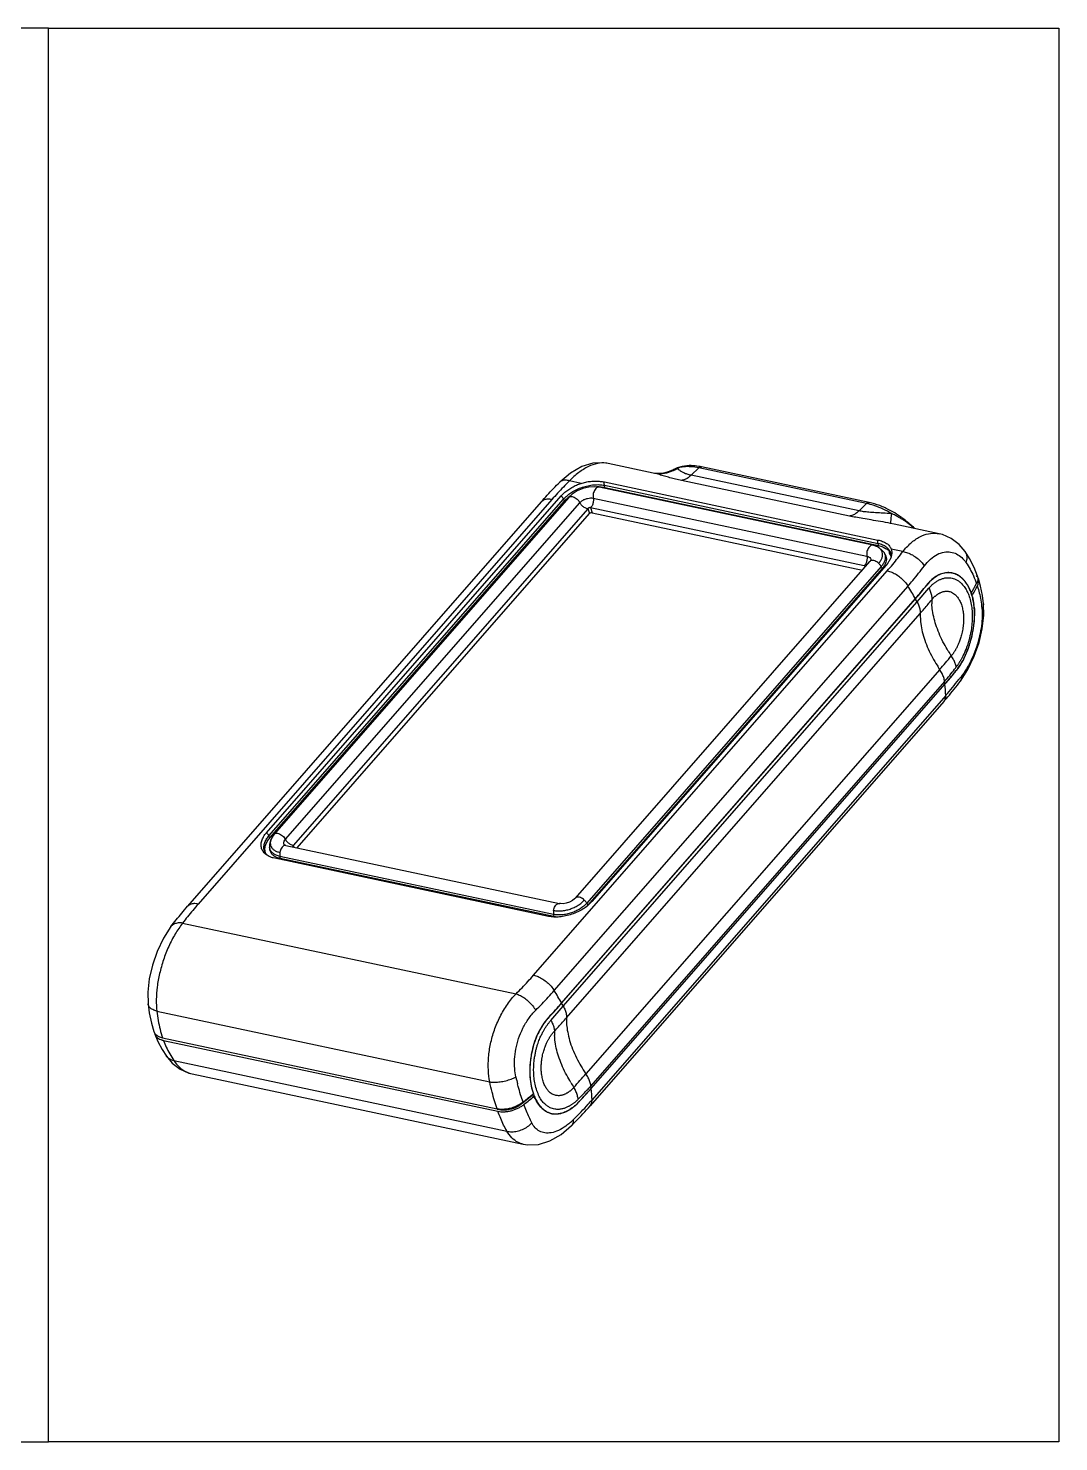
# Model space of a CAD drawing. Header units: millimetres. Extents: x 1786 to 4177, y -2705 to -1639.
# Drawn here: x 3589.2 to 3755.4, y -1898.6 to -1670.7 of the extents above; entities that cross this region are included whole.
import ezdxf

# ---------------------------------------------------------------- set-up
doc = ezdxf.new("R2010")
doc.units = ezdxf.units.MM

# ---------------------------------------------------------------- blocks, each defined once
blk = doc.blocks.new('*u137')
at = {"color": 7, "linetype": 'Continuous'}
for p, q in [((14.1, 53.33, 0), (6.83, 54.87, 0)), ((14.34, 53.28, 0), (14.1, 53.33, 0)), ((14.1, 53.33, 0), (14.1, 53.33, 0)), ((14.37, 53.28, 0), (14.1, 53.33, 0)), ((17.33, 53.87, 0), (17.33, 53.87, 0)), ((20.23, 52.97, 0), (21.44, 54.16, 0)), ((47.31, 47.23, 0), (20.23, 52.97, 0)), ((48.53, 48.42, 0), (21.44, 54.16, 0)), ((48.95, 48.58, 0), (21.87, 54.32, 0)), ((-0.95, 51.87, 0), (-0.95, 51.87, 0)), ((2.47, 51.66, 0), (0.59, 52.06, 0)), ((5.39, 51.05, 0), (5.39, 51.05, 0)), ((49.52, 41.69, 0), (5.39, 51.05, 0)), ((6.23, 51.89, 0), (50.36, 42.53, 0)), ((6.24, 51.35, 0), (50.37, 41.99, 0)), ((6.31, 51, 0), (6.24, 51.35, 0)), ((6.31, 51, 0), (50.44, 41.64, 0)), ((45.75, 46.39, 0), (18.67, 52.14, 0)), ((-3.94, 48.68, 0), (-60.99, -16.52, 0)), ((-2.23, 49.05, 0), (-59.29, -16.15, 0)), ((-48.25, -4.65, 0), (-0.76, 49.63, 0)), ((-47.86, -5.16, 0), (-0.37, 49.12, 0)), ((-47.7, -5.48, 0), (-0.2, 48.8, 0)), ((0.48, 49.39, 0), (-47.01, -4.88, 0)), ((-45.21, -5.72, 0), (2.28, 48.55, 0)), ((-0.2, 48.8, 0), (-0.37, 49.12, 0)), ((4.44, 49.28, 0), (48.57, 39.92, 0)), ((47.31, 47.23, 0), (48.53, 48.42, 0)), ((3.55, 47.58, 0), (-43.94, -6.7, 0)), ((-43.31, -7.09, 0), (3.85, 46.8, 0)), ((3.58, 47.61, 0), (3.55, 47.58, 0)), ((3.58, 47.61, 0), (3.85, 46.8, 0)), ((4.02, 47.74, 0), (3.98, 47.75, 0)), ((3.98, 47.75, 0), (4.25, 46.94, 0)), ((48.15, 38.38, 0), (4.02, 47.74, 0)), ((4.25, 46.94, 0), (47.85, 37.69, 0)), ((52.96, 45.09, 0), (52.39, 45.21, 0)), ((52.97, 45.09, 0), (52.96, 45.09, 0)), ((60.23, 43.55, 0), (52.96, 45.09, 0)), ((49.72, 41.64, 0), (49.52, 41.69, 0)), ((50.42, 41.36, 0), (49.71, 41.64, 0)), ((49.72, 41.64, 0), (49.71, 41.64, 0)), ((50.44, 41.64, 0), (50.37, 41.99, 0)), ((54.36, 40.66, 0), (52.48, 41.06, 0)), ((1.58, -15.19, 0), (49.07, 39.09, 0)), ((49.14, 39.17, 0), (49.07, 39.09, 0)), ((49.07, 39.09, 0), (49.07, 39.09, 0)), ((49.24, 39.33, 0), (49.24, 39.33, 0)), ((51.51, 40.22, 0), (51.34, 40.5, 0)), ((51.93, 38.79, 0), (51.7, 38.5, 0)), ((52.44, 40.18, 0), (52.42, 39.8, 0)), ((52.44, 40.18, 0), (52.44, 40.18, 0)), ((64.4, 40.69, 0), (64.4, 40.68, 0)), ((-5.19, -27.62, 0), (51.86, 37.58, 0)), ((50.87, 38.25, 0), (3.38, -16.03, 0)), ((51.03, 37.93, 0), (3.54, -16.34, 0)), ((51.7, 38.5, 0), (4.2, -15.77, 0)), ((48.17, 38.37, 0), (48.15, 38.38, 0)), ((48.19, 38.37, 0), (48.24, 38.15, 0)), ((50.87, 38.25, 0), (51.03, 37.93, 0)), ((-1.86, -30.1, 0), (55.2, 35.11, 0)), ((56.66, 32.59, 0), (58.58, 34.78, 0)), ((58.21, 35.25, 0), (58.22, 35.25, 0)), ((-0.66, -32.13, 0), (56.39, 33.08, 0)), ((-0.66, -32.14, 0), (56.4, 33.06, 0)), ((-0.4, -32.62, 0), (56.66, 32.59, 0)), ((56.38, 33.06, 0), (56.4, 33.06, 0)), ((65.38, 33.99, 0), (65.4, 33.98, 0)), ((67.36, 32.24, 0), (67.36, 32.24, 0)), ((67.41, 30.38, 0), (67.36, 32.24, 0)), ((0.13, -34.5, 0), (57.18, 30.71, 0)), ((60.31, 21.68, 0), (3.25, -43.52, 0)), ((61.11, 19.74, 0), (4.05, -45.47, 0)), ((4.11, -45.89, 0), (61.16, 19.31, 0)), ((4.11, -45.91, 0), (61.16, 19.3, 0)), ((63.66, 19.8, 0), (63.66, 19.8, 0)), ((60.99, 16.52, 0), (3.94, -48.68, 0)), ((61.3, 17.49, 0), (4.24, -47.71, 0)), ((-47.7, -5.48, 0), (-47.86, -5.16, 0)), ((-47.2, -5.11, 0), (-47.58, -5.77, 0)), ((-47.2, -5.11, 0), (-47.2, -5.11, 0)), ((-47.01, -4.88, 0), (-47.01, -4.88, 0)), ((-45.4, -6.63, 0), (-45.4, -6.63, 0)), ((-45.14, -6.71, 0), (-1.01, -16.07, 0)), ((-43.94, -6.7, 0), (-43.97, -6.73, 0)), ((-43.97, -6.73, 0), (-43.87, -6.96, 0)), ((-48.18, -8.23, 0), (-48.43, -7.94, 0)), ((-48.43, -7.94, 0), (-48.43, -7.94, 0)), ((-47.77, -7.01, 0), (-47.73, -7.33, 0)), ((-46.93, -8.78, 0), (-47.18, -8.72, 0)), ((-2.8, -18.14, 0), (-46.93, -8.78, 0)), ((-1.97, -17.83, 0), (-46.1, -8.47, 0)), ((-46.1, -8.47, 0), (-46.03, -8.82, 0)), ((-1.9, -18.18, 0), (-46.03, -8.82, 0)), ((-1.97, -17.83, 0), (-1.9, -18.18, 0)), ((-1.01, -16.06, 0), (-0.93, -16.08, 0)), ((-1.01, -16.07, 0), (-1.01, -16.07, 0)), ((3.38, -16.03, 0), (3.54, -16.34, 0)), ((-63.66, -19.8, 0), (-63.66, -19.8, 0)), ((-61.79, -19.23, 0), (-8.01, -30.63, 0)), ((-67.36, -32.24, 0), (-67.36, -32.24, 0)), ((-65.94, -33.45, 0), (-12.25, -44.83, 0)), ((-2.4, -34.91, 0), (-0.4, -32.62, 0)), ((-0.67, -32.14, 0), (-0.66, -32.14, 0)), ((-2.65, -34.3, 0), (-2.63, -34.3, 0)), ((-65.01, -37.75, 0), (-11.07, -49.19, 0)), ((-64.87, -38.13, 0), (-10.93, -49.57, 0)), ((-64.4, -40.68, 0), (-64.41, -40.68, 0)), ((-63.19, -41.39, 0), (-9.5, -52.77, 0)), ((-60.23, -43.55, 0), (-6.84, -54.87, 0)), ((-5.52, -46.98, 0), (-5.43, -46.91, 0)), ((-5.48, -47.04, 0), (-5.1, -47.12, 0)), ((-5.43, -46.91, 0), (-5.33, -46.83, 0)), ((-5.33, -46.83, 0), (-5.23, -46.74, 0)), ((-11.07, -49.2, 0), (-10.68, -49.28, 0)), ((-10.69, -49.23, 0), (-10.68, -49.28, 0)), ((-7.1, -48.24, 0), (-7.07, -48.33, 0)), ((-6.76, -48.47, 0), (-6.65, -48.39, 0)), ((0.95, -51.86, 0), (0.95, -51.86, 0)), ((-6.84, -54.87, 0), (-6.84, -54.87, 0))]:
    blk.add_line(p, q, dxfattribs=at)
at = {"color": 7, "linetype": 'Continuous', "elevation": 0}
for points in [[(6.84, 54.87), (6.09, 54.98), (4.39, 54.9), (2.59, 54.36), (0.75, 53.31), (-0.95, 51.87)], [(17.33, 53.87), (16.96, 53.68), (16.37, 53.45), (15.79, 53.32), (15.25, 53.25), (14.76, 53.25), (14.37, 53.28)], [(5.39, 51.05), (4.66, 51.13), (3.7, 51.07), (2.74, 50.84), (1.83, 50.44), (1.02, 49.91), (0.48, 49.39)], [(64.4, 40.69), (63.46, 41.8), (62.18, 42.78), (60.77, 43.41), (60.22, 43.55)], [(51.34, 40.5), (51.06, 40.86), (50.42, 41.36)], [(49.24, 39.36), (49.24, 39.36), (49.22, 39.32), (49.14, 39.17)], [(66.41, 36.72), (65.87, 38.08), (65.14, 39.53), (64.4, 40.68)], [(67.36, 32.24), (67.19, 33.59), (66.89, 35.09), (66.55, 36.31)], [(63.66, 19.8), (64.86, 21.66), (65.89, 23.8), (66.67, 26.01), (67.17, 28.22), (67.41, 30.38)], [(-47.58, -5.77), (-47.78, -6.56), (-47.77, -7.01)], [(-47.01, -4.88), (-47.13, -5.03), (-47.2, -5.11)], [(-45.14, -6.71), (-45.24, -6.68), (-45.38, -6.62), (-45.41, -6.61)], [(1.58, -15.19), (1.44, -15.33), (1.08, -15.59), (0.62, -15.84), (0.09, -16.01), (-0.42, -16.1), (-0.84, -16.09), (-1.01, -16.07)], [(-63.66, -19.8), (-64.85, -21.64), (-65.89, -23.79), (-66.66, -25.99), (-67.17, -28.2), (-67.41, -30.36), (-67.36, -32.24)], [(-67.36, -32.24), (-67.17, -33.72), (-66.82, -35.36), (-66.41, -36.72)], [(-66.26, -37.13), (-65.77, -38.32), (-65.08, -39.63), (-64.41, -40.68)], [(-64.4, -40.68), (-63.47, -41.79), (-62.19, -42.77), (-60.77, -43.41), (-60.22, -43.55)], [(-6.84, -54.87), (-6.09, -54.98), (-4.39, -54.9), (-2.59, -54.35), (-0.74, -53.3), (0.95, -51.86)]]:
    blk.add_lwpolyline(points, dxfattribs=at)
at = {"color": 7, "linetype": 'Continuous'}
for centre, radius, start, end in [((6.05, 51.2, 0), 3.75, 77.9454, 83.5903), ((18.32, 52.12, 0), 2.01, 117.6995, 119.3625), ((15.12, 58.09, 0), 4.91, 297.7351, 306.0345), ((19.82, 44.67, 0), 9.87, 78.011, 80.3399), ((5.2, 44.85, 0), 6.26, 88.2997, 91.4547), ((4.23, 44.92, 0), 6.23, 128.7893, 130.2252), ((4.38, 44.6, 0), 6.22, 128.7943, 129.1722), ((4.47, 44.48, 0), 6.38, 126.5842, 128.7865), ((46.36, 38.19, 0), 10.46, 76.0158, 78.0162), ((48.66, 39.26, 0), 0.582, 7.435, 9.6088), ((50.83, 39.67, 0), 1.66, 11.7207, 17.5104), ((50.28, 40.51, 0), 2.29, 349.448, 351.5195), ((47.12, 33.44, 0), 5.05, 77.764, 78.0072), ((13.79, 71.46, 0), 55.1, 319.941, 323.0713), ((61.7, 34.14, 0), 3.14, 88.9202, 91.7642), ((61.7, 34.16, 0), 3.11, 80.7832, 88.9099), ((61.71, 34.17, 0), 3.1, 78.064, 80.7839), ((61.72, 34.22, 0), 3.04, 76.7907, 79.1476), ((61.71, 34.19, 0), 3.09, 76.7634, 78.0632), ((61.7, 34.15, 0), 3.11, 67.2746, 76.7663), ((61.72, 34.21, 0), 3.06, 71.98, 76.7693), ((61.7, 34.18, 0), 3.09, 68.3528, 71.9611), ((61.64, 34.02, 0), 3.27, 61.9521, 68.3262), ((61.68, 34.1, 0), 3.16, 65.4264, 67.2944), ((61.64, 34.02, 0), 3.25, 63.2033, 65.4275), ((61.1, 33.27, 0), 4.2, 43.8811, 49.5902), ((65.25, 36.32, 0), 1.23, 7.6386, 19.0898), ((65.39, 35.94, 0), 1.22, 17.7203, 28.0838), ((11.02, 73.76, 0), 58.7, 318.8111, 319.9638), ((10.05, 7.19, 0), 53.08, 29.1834, 31.7269), ((12.82, 71.23, 0), 57.92, 318.7952, 321.6151), ((13.01, 71.06, 0), 57.68, 318.7879, 321.6196), ((61.45, 33.17, 0), 3.35, 53.6023, 55.6584), ((60.73, 32.91, 0), 4.71, 37.7916, 43.877), ((60.53, 32.26, 0), 4.64, 37.0779, 37.3372), ((60.51, 32.25, 0), 4.67, 36.9016, 37.078), ((60.28, 32.56, 0), 5.28, 32.2211, 37.7974), ((59.41, 31.57, 0), 5.97, 26.186, 27.8139), ((59.84, 32.27, 0), 5.79, 28.3504, 32.769), ((59.49, 32.08, 0), 6.19, 27.3121, 28.3856), ((58.63, 31.67, 0), 7.15, 20.7757, 25.4987), ((58.01, 31.42, 0), 7.81, 19.1477, 21.8501), ((57.83, 31.36, 0), 8.02, 19.09, 20.8269), ((27.73, 56.14, 0), 43.71, 329.5447, 331.8304), ((28.11, 55.61, 0), 43.42, 329.8853, 331.8304), ((11.84, 8.21, 0), 51.02, 28.9477, 29.1497), ((12.22, 8.42, 0), 50.59, 28.5421, 28.948), ((70.28, 32.83, 0), 11.24, 179.584, 183.1131), ((26.85, 56.33, 0), 44.87, 329.5435, 329.8958), ((57.04, 31.11, 0), 8.84, 14.9609, 16.3091), ((54.45, 30.62, 0), 11.48, 5.5173, 7.6399), ((66.22, 30.36, 0), 9.05, 177.7815, 181.3249), ((50.82, 30.58, 0), 15.12, 351.5437, 357.1728), ((51.68, 30.53, 0), 14.26, 357.2065, 359.2306), ((49.46, 30.79, 0), 16.49, 344.4434, 349.6156), ((49.99, 30.69, 0), 15.96, 349.6323, 351.5777), ((49.74, 30.68, 0), 16.19, 338.8177, 342.5191), ((49.1, 30.89, 0), 16.86, 342.5086, 344.4633), ((-208.68, 256.98, 0), 357.38, 318.8212, 319.2795), ((85.7, 39.15, 0), 28.07, 211.1495, 213.0644), ((51.31, 30.02, 0), 14.49, 332.9454, 336.2359), ((50.43, 30.41, 0), 15.45, 336.2237, 338.8121), ((80.39, 35.22, 0), 24.22, 212.1432, 213.9793), ((33.45, 43.94, 0), 36.75, 318.8149, 322.7757), ((17.59, 57.45, 0), 57.92, 318.7952, 321.6151), ((17.92, 57.19, 0), 57.49, 319.0711, 321.6225), ((33.39, 43.99, 0), 36.83, 322.7719, 323.4666), ((55.25, 27.62, 0), 9.86, 321.6553, 324.3548), ((21.21, 52.83, 0), 53.44, 322.1105, 323.0921), ((35.42, 16.42, 0), 25.9, 6.4012, 7.3534), ((15.95, 58.87, 0), 60.08, 318.8142, 319.0914), ((37.19, 16.6, 0), 24.12, 2.1081, 6.4118), ((18.38, 55.08, 0), 57.05, 318.7907, 322.0808), ((19.08, 53.31, 0), 55.77, 319.6856, 323.0706), ((16.41, 55.54, 0), 59.24, 318.8125, 319.7146), ((-44.92, -6.34, 0), 0.561, 208.9766, 210.8454), ((-46.83, -7.34, 0), 1.68, 200.8471, 205.5777), ((-45.75, -6.53, 0), 2.28, 237.4073, 242.8741), ((-1.61, -11.88, 0), 6.37, 267.106, 267.4113), ((-47.01, -58.01, 0), 53.08, 29.1834, 31.7269), ((-47.88, 9.21, 0), 62.76, 316.1239, 318.7967), ((-47.69, 9.03, 0), 62.52, 316.1184, 318.8018), ((-45.22, -57, 0), 51.02, 28.9477, 29.1497), ((-44.84, -56.79, 0), 50.59, 28.5421, 28.948), ((9.17, -34.85, 0), 9.05, 177.7815, 181.3249), ((-65.26, -36.32, 0), 1.22, 199.0552, 209.0399), ((-65.13, -36.71, 0), 1.21, 190.6049, 192.8676), ((-65.13, -36.71, 0), 1.21, 192.8873, 200.5624), ((-64.35, -35.53, 0), 2.64, 248.826, 253.5458), ((-64.25, -35.18, 0), 3.02, 253.5524, 258.0784), ((9.42, -36.72, 0), 11.24, 179.584, 183.1131), ((8.83, -43.08, 0), 14.62, 169.5812, 173.1173), ((8.84, -43.08, 0), 14.63, 168.1879, 169.5818), ((8.38, -43.04, 0), 14.17, 174.1537, 180.9331), ((7.75, -43.04, 0), 13.55, 180.9679, 182.4355), ((8.78, -43.07, 0), 14.57, 173.118, 174.1822), ((23.33, -29.99, 0), 24.22, 212.1432, 213.9793), ((33.41, -34.74, 0), 42.47, 192.6409, 194.1609), ((7.33, -43.06, 0), 13.12, 182.4216, 186.1292), ((6.73, -43.12, 0), 12.52, 186.1399, 187.8217), ((24.84, -30.4, 0), 28.07, 211.1495, 213.0644), ((-307.35, 228.53, 0), 412.9, 318.3805, 318.7853), ((-23.37, -21.48, 0), 36.43, 318.3727, 318.8189), ((-21.64, -48.78, 0), 25.9, 6.4012, 7.3534), ((-57.04, 15.19, 0), 80.74, 308.3945, 309.6462), ((-56.62, 14.45, 0), 80.28, 308.4878, 309.9245), ((-56.43, 13.98, 0), 79.5, 308.8815, 309.8642), ((0.79, -44.11, 0), 6.92, 204.3795, 204.9927), ((3.76, -43.64, 0), 9.5, 195.0445, 196.8566), ((3.29, -43.79, 0), 9, 196.8462, 199.1293), ((2.84, -43.94, 0), 8.53, 199.1386, 200.4711), ((2.57, -44.04, 0), 8.25, 200.4722, 201.6395), ((2.41, -44.11, 0), 8.07, 201.6422, 201.8646), ((-3.44, -42.07, 0), 7.78, 308.3886, 312.9203), ((-4.03, -41.42, 0), 8.65, 312.8486, 314.1802), ((-23.61, -21.25, 0), 36.76, 314.1576, 317.7349), ((-43.11, -4.56, 0), 62.76, 316.1239, 318.7967), ((-42.82, -4.82, 0), 62.36, 316.3132, 318.8026), ((-23.45, -21.4, 0), 36.55, 317.7364, 318.3726), ((-41.26, -7.9, 0), 60.46, 317.9379, 318.8125), ((-19.86, -48.6, 0), 24.12, 2.1081, 6.4118), ((-57.59, 15.41, 0), 81.33, 308.3985, 308.5989), ((-57.27, 15.01, 0), 80.82, 308.5988, 308.8835), ((-1.63, -47.01, 0), 3.01, 258.0215, 259.3255), ((-1.64, -47.05, 0), 2.95, 257.9862, 259.2608), ((-1.63, -47, 0), 3.01, 259.326, 262.8582), ((-3.17, -43.27, 0), 7.13, 306.0341, 306.488), ((-44.03, -5.35, 0), 64.23, 314.8436, 317.9119), ((-43.11, -7.48, 0), 62.54, 315.624, 318.7936), ((-44.76, -2.99, 0), 65.03, 316.1405, 316.3329), ((-6.61, -43, 0), 11.14, 310.4662, 314.9272), ((-45.71, -4.98, 0), 66.14, 314.8624, 315.65)]:
    blk.add_arc(centre, radius, start, end, dxfattribs=at)
blk.add_ellipse((4.09, 46.75, 0), major_axis=(0.283, 0.098), ratio=0.588068, start_param=0.773096, end_param=2.341153, dxfattribs=at)
for points, start_tangent, end_tangent in [([(6.47, 54.93, 0), (5.14, 54.87, 0), (3.66, 54.36, 0), (2.11, 53.41, 0), (0.59, 52.06, 0)], (-0.993747, 0.111653), (-0.696625, -0.717436)), ([(17.4, 53.74, 0), (16.86, 53.5, 0), (15.61, 53.21, 0), (14.34, 53.28, 0)], (-0.885133, -0.465339), (-0.982387, 0.186856)), ([(18.67, 52.14, 0), (17.73, 52.35, 0), (16.81, 52.58, 0), (15.93, 52.83, 0), (15.1, 53.07, 0), (14.34, 53.28, 0)], (-0.978196, 0.207686), (-0.972048, 0.234782)), ([(17.99, 54.17, 0), (17.53, 53.97, 0), (17.33, 53.87, 0)], (-0.936648, -0.350273), (-0.871074, -0.491152)), ([(17.66, 54.02, 0), (17.39, 53.9, 0)], (-0.939341, -0.342985), (-0.885387, -0.464855)), ([(18.01, 54.12, 0), (17.66, 54.02, 0)], (-0.974669, -0.223651), (-0.939341, -0.342985)), ([(21.47, 54.4, 0), (20.25, 54.52, 0), (18.79, 54.4, 0), (17.99, 54.17, 0)], (-0.985864, 0.16755), (-0.936648, -0.350273)), ([(21.44, 54.16, 0), (20.2, 54.34, 0), (19.05, 54.33, 0), (18.01, 54.12, 0)], (-0.97824, 0.207477), (-0.954341, -0.298718)), ([(20.23, 52.97, 0), (19.61, 53.13, 0), (19.07, 53.34, 0), (18.61, 53.59, 0), (18.26, 53.86, 0), (18.01, 54.12, 0)], (-0.978188, 0.207724), (-0.630971, 0.775807)), ([(20.23, 52.97, 0), (19.72, 52.55, 0), (19.19, 52.27, 0), (18.67, 52.14, 0)], (-0.714962, -0.699163), (-0.993521, -0.113653)), ([(21.44, 54.16, 0), (21.66, 54.31, 0), (21.87, 54.32, 0)], (0.714963, 0.699163), (0.979038, -0.203677)), ([(-3.94, 48.68, 0), (-2.98, 49.75, 0), (-1.98, 50.82, 0), (-0.95, 51.87, 0)], (0.658501, 0.75258), (0.708786, 0.705424)), ([(0.59, 52.06, 0), (-0.38, 51.07, 0), (-1.33, 50.07, 0), (-2.23, 49.05, 0)], (-0.708786, -0.705424), (-0.658501, -0.75258)), ([(0.59, 52.06, 0), (-0.04, 52.17, 0), (-0.57, 52.1, 0), (-0.95, 51.87, 0)], (-0.959441, 0.281909), (-0.71065, -0.703545)), ([(-0.76, 49.63, 0), (-0.28, 50.11, 0), (0.32, 50.59, 0), (1, 51.01, 0), (1.73, 51.38, 0), (2.47, 51.66, 0)], (0.658501, 0.75258), (0.947761, 0.318981)), ([(0.33, 49.78, 0), (0.96, 50.23, 0), (1.78, 50.68, 0), (2.68, 51.04, 0), (3.61, 51.29, 0), (4.54, 51.43, 0), (5.43, 51.45, 0), (6.24, 51.35, 0)], (0.779398, 0.626529), (0.97824, -0.207477)), ([(2.47, 51.66, 0), (3.22, 51.87, 0), (4.02, 51.99, 0), (4.81, 52.03, 0), (5.56, 51.99, 0), (6.23, 51.89, 0)], (0.947761, 0.318981), (0.97824, -0.207477)), ([(5.39, 51.05, 0), (5.19, 51.04, 0), (4.95, 50.92, 0), (4.74, 50.69, 0), (4.57, 50.38, 0), (4.45, 50.02, 0), (4.41, 49.64, 0), (4.44, 49.28, 0)], (-0.979161, 0.203086), (0.190285, -0.981729)), ([(5.38, 51.1, 0), (5.5, 51.1, 0), (6.31, 51, 0)], (0.999551, -0.029976), (0.97824, -0.207477)), ([(6.24, 51.35, 0), (6.22, 51.52, 0), (6.21, 51.7, 0), (6.23, 51.89, 0)], (-0.189906, 0.981802), (0.118509, 0.992953)), ([(-2.23, 49.05, 0), (-2.91, 49.12, 0), (-3.48, 49, 0), (-3.91, 48.71, 0), (-3.94, 48.68, 0)], (-0.97824, 0.207477), (-0.656905, -0.753973)), ([(-0.37, 49.12, 0), (-0.47, 49.29, 0), (-0.6, 49.47, 0), (-0.76, 49.63, 0)], (-0.454282, 0.890858), (-0.730993, 0.682384)), ([(-0.37, 49.12, 0), (0.21, 49.68, 0)], (0.658501, 0.75258), (0.763492, 0.645817)), ([(-0.2, 48.8, 0), (0.38, 49.37, 0), (0.45, 49.42, 0)], (0.658501, 0.75258), (0.775249, 0.631656)), ([(0.48, 49.39, 0), (0.63, 49.5, 0), (0.88, 49.54, 0), (1.18, 49.49, 0), (1.51, 49.35, 0), (1.82, 49.13, 0), (2.09, 48.85, 0), (2.28, 48.55, 0)], (0.663182, 0.748458), (0.453949, -0.891028)), ([(2.28, 48.55, 0), (2.61, 48.85, 0), (3.04, 49.09, 0), (3.52, 49.25, 0), (4, 49.32, 0), (4.44, 49.28, 0)], (0.658501, 0.75258), (0.97824, -0.207477)), ([(2.28, 48.55, 0), (2.61, 48.11, 0), (3.06, 47.76, 0), (3.55, 47.58, 0)], (0.453949, -0.891028), (0.986724, -0.162406)), ([(4.44, 49.28, 0), (4.45, 48.73, 0), (4.3, 48.17, 0), (4.02, 47.74, 0)], (0.190285, -0.981729), (-0.692278, -0.721631)), ([(48.53, 48.42, 0), (48.74, 48.56, 0), (48.95, 48.58, 0)], (0.714963, 0.699163), (0.979038, -0.203677)), ([(52.54, 46.79, 0), (51.2, 47.5, 0), (49.84, 48.05, 0), (48.88, 48.34, 0)], (-0.861575, 0.50763), (-0.970402, 0.241497)), ([(52.73, 47.09, 0), (52.33, 47.3, 0), (50.64, 48.08, 0), (48.95, 48.58, 0)], (-0.867561, 0.497331), (-0.97824, 0.207477)), ([(3.98, 47.75, 0), (3.87, 47.75, 0), (3.76, 47.73, 0), (3.66, 47.68, 0), (3.58, 47.61, 0)], (-0.979219, 0.202803), (-0.662084, -0.74943)), ([(47.31, 47.23, 0), (46.8, 46.81, 0), (46.28, 46.53, 0), (45.75, 46.39, 0)], (-0.714963, -0.699163), (-0.99352, -0.113653)), ([(52.39, 45.21, 0), (50.77, 45.51, 0), (49.28, 45.76, 0), (47.94, 45.98, 0), (46.76, 46.19, 0), (45.75, 46.39, 0)], (-0.98073, 0.195367), (-0.978286, 0.207261)), ([(52.54, 46.79, 0), (51.19, 46.87, 0), (49.97, 46.93, 0), (48.91, 47.01, 0), (48.03, 47.1, 0), (47.31, 47.23, 0)], (-0.997644, 0.068609), (-0.978295, 0.207219)), ([(52.54, 46.79, 0), (52.43, 45.96, 0), (52.37, 45.42, 0), (52.39, 45.21, 0)], (-0.153117, -0.988208), (0.795817, -0.605537)), ([(56.21, 44.4, 0), (55.95, 44.63, 0), (55.51, 44.99, 0), (55.09, 45.31, 0), (54.68, 45.6, 0), (54.23, 45.89, 0), (53.72, 46.18, 0), (53.17, 46.49, 0), (52.54, 46.79, 0)], (-0.739719, 0.672916), (-0.904465, 0.426547)), ([(56.24, 44.42, 0), (55.54, 45.06, 0), (53.99, 46.29, 0), (52.73, 47.09, 0)], (-0.714817, 0.699311), (-0.867561, 0.497331)), ([(54.36, 40.66, 0), (55.67, 42.05, 0), (57.09, 43.03, 0), (58.51, 43.55, 0), (59.88, 43.6, 0), (60.22, 43.55, 0)], (0.616115, 0.787656), (0.978298, -0.207204)), ([(49.52, 41.69, 0), (49.32, 41.68, 0), (49.08, 41.56, 0), (48.87, 41.33, 0), (48.7, 41.02, 0), (48.58, 40.66, 0), (48.54, 40.28, 0), (48.57, 39.92, 0)], (-0.979193, 0.202931), (0.190285, -0.981729)), ([(50.21, 41.46, 0), (50.08, 41.51, 0), (49.72, 41.64, 0)], (-0.896006, 0.444042), (-0.965296, 0.261159)), ([(50.48, 38.76, 0), (50.81, 39.22, 0), (51.02, 39.68, 0), (51.1, 40.14, 0), (51.04, 40.56, 0), (50.84, 40.95, 0), (50.52, 41.27, 0), (50.21, 41.46, 0)], (0.658501, 0.75258), (-0.896006, 0.444042)), ([(50.37, 41.99, 0), (50.35, 42.16, 0), (50.34, 42.34, 0), (50.36, 42.53, 0)], (-0.189906, 0.981802), (0.118509, 0.992953)), ([(50.36, 42.53, 0), (51.1, 42.31, 0), (51.74, 41.99, 0), (52.21, 41.56, 0), (52.48, 41.06, 0)], (0.97824, -0.207477), (0.307237, -0.951633)), ([(50.37, 41.99, 0), (51.09, 41.77, 0), (51.67, 41.44, 0), (52.1, 41.01, 0), (52.37, 40.5, 0), (52.44, 40.18, 0)], (0.97824, -0.207477), (0.117174, -0.993111)), ([(50.44, 41.64, 0), (51.14, 41.42, 0), (51.72, 41.09, 0), (52.15, 40.67, 0), (52.4, 40.17, 0), (52.41, 40.17, 0)], (0.97824, -0.207477), (0.301324, -0.953522)), ([(52.48, 41.06, 0), (52.57, 40.6, 0), (52.55, 40.17, 0)], (0.307237, -0.951633), (-0.147387, -0.989079)), ([(48.57, 39.92, 0), (48.58, 39.37, 0), (48.43, 38.81, 0), (48.15, 38.38, 0)], (0.190285, -0.981729), (-0.692268, -0.72164)), ([(48.57, 39.92, 0), (48.92, 39.79, 0), (49.15, 39.57, 0), (49.23, 39.36, 0)], (0.97824, -0.207477), (0.166894, -0.985975)), ([(50.48, 38.76, 0), (50.18, 38.99, 0), (49.85, 39.16, 0), (49.54, 39.23, 0), (49.28, 39.22, 0), (49.08, 39.1, 0), (49.07, 39.09, 0)], (-0.730993, 0.682384), (-0.656503, -0.754324)), ([(50.48, 38.76, 0), (50.63, 38.6, 0), (50.77, 38.43, 0), (50.87, 38.25, 0)], (0.730993, -0.682384), (0.454282, -0.890858)), ([(51.47, 40.2, 0), (51.54, 39.74, 0), (51.46, 39.25, 0), (51.23, 38.75, 0), (50.87, 38.25, 0)], (0.305315, -0.952251), (-0.658501, -0.75258)), ([(51.34, 40.5, 0), (51.47, 40.2, 0)], (0.518627, -0.855001), (0.305315, -0.952251)), ([(51.51, 40.22, 0), (51.65, 39.92, 0), (51.71, 39.45, 0), (51.63, 38.95, 0), (51.49, 38.61, 0)], (0.521533, -0.853231), (-0.444765, -0.895647)), ([(51.86, 37.58, 0), (52.74, 38.6, 0), (53.57, 39.63, 0), (54.36, 40.66, 0)], (0.658501, 0.75258), (0.600499, 0.799626)), ([(52.53, 40.09, 0), (52.37, 39.55, 0), (52.08, 39.01, 0), (51.93, 38.79, 0)], (-0.183043, -0.983105), (-0.595333, -0.803479)), ([(54.36, 40.66, 0), (55.14, 40.47, 0), (55.92, 40.12, 0), (56.66, 39.62, 0), (57.32, 39.03, 0), (57.84, 38.36, 0)], (0.990456, -0.137829), (0.54258, -0.840004)), ([(57.84, 38.36, 0), (58.84, 39.45, 0), (59.93, 40.21, 0), (61.03, 40.58, 0), (62.08, 40.59, 0), (63.03, 40.29, 0), (63.86, 39.71, 0), (64.55, 38.91, 0)], (0.600578, 0.799566), (0.568803, -0.822474)), ([(64.4, 40.68, 0), (64.61, 40.26, 0), (64.69, 39.62, 0), (64.55, 38.91, 0)], (0.571715, -0.820452), (-0.326473, -0.945206)), ([(64.55, 38.91, 0), (65.21, 37.84, 0), (65.76, 36.74, 0), (66.26, 35.5, 0)], (0.568688, -0.822554), (0.327221, -0.944948)), ([(48.31, 38.27, 0), (48.31, 38.28, 0), (48.27, 38.33, 0), (48.19, 38.37, 0)], (-0.234626, 0.972086), (-0.977243, 0.212121)), ([(48.31, 38.22, 0), (48.31, 38.27, 0)], (0.174921, 0.984582), (-0.234626, 0.972086)), ([(51.49, 38.61, 0), (51.4, 38.44, 0), (51.03, 37.93, 0)], (-0.444765, -0.895647), (-0.658501, -0.75258)), ([(51.86, 37.58, 0), (52.6, 37.34, 0), (53.35, 36.95, 0), (54.06, 36.42, 0), (54.69, 35.79, 0), (55.2, 35.11, 0)], (0.97824, -0.207477), (0.525655, -0.850698)), ([(61.61, 37.27, 0), (60.84, 37.16, 0), (59.93, 36.78, 0), (59.04, 36.14, 0), (58.21, 35.27, 0)], (-0.999529, -0.030678), (-0.620672, -0.78407)), ([(62.29, 37.2, 0), (61.62, 37.25, 0), (60.88, 37.15, 0), (60.07, 36.84, 0), (59.18, 36.24, 0), (58.22, 35.25, 0)], (-0.982123, 0.18824), (-0.620688, -0.784057)), ([(58.58, 34.78, 0), (58.71, 34.92, 0), (58.84, 35.06, 0), (58.98, 35.2, 0), (59.12, 35.34, 0), (59.27, 35.46, 0), (59.42, 35.59, 0), (59.57, 35.7, 0), (59.72, 35.81, 0), (59.87, 35.9, 0), (60.04, 36, 0), (60.23, 36.1, 0), (60.43, 36.19, 0), (60.65, 36.28, 0), (60.9, 36.35, 0), (61.16, 36.41, 0), (61.46, 36.45, 0), (61.78, 36.46, 0), (62.13, 36.43, 0), (62.5, 36.34, 0), (62.91, 36.18, 0), (63.34, 35.94, 0)], (0.658258, 0.752792), (0.82574, -0.564051)), ([(63.87, 36.4, 0), (63.49, 36.69, 0), (63.11, 36.92, 0)], (-0.750047, 0.661385), (-0.892651, 0.450749)), ([(63.82, 36.46, 0), (63.51, 36.7, 0), (63.17, 36.9, 0)], (-0.76203, 0.647541), (-0.882857, 0.469642)), ([(66.45, 36.53, 0), (66.24, 36.81, 0)], (-0.486273, 0.873807), (-0.699324, 0.714804)), ([(66.47, 36.48, 0), (66.44, 36, 0)], (0.132509, -0.991182), (-0.213394, -0.976966)), ([(58.58, 34.78, 0), (58.85, 34.13, 0), (59, 33.5, 0), (59.04, 32.91, 0)], (0.45176, -0.892139), (-0.049709, -0.998764)), ([(59.78, 33.65, 0), (59.89, 33.73, 0), (60, 33.81, 0), (60.13, 33.89, 0), (60.27, 33.97, 0), (60.42, 34.04, 0), (60.58, 34.11, 0), (60.76, 34.18, 0), (60.96, 34.23, 0), (61.17, 34.26, 0), (61.41, 34.28, 0), (61.66, 34.26, 0), (61.93, 34.21, 0), (62.23, 34.1, 0), (62.54, 33.93, 0), (62.87, 33.67, 0), (63.2, 33.3, 0), (63.52, 32.79, 0), (63.81, 32.13, 0), (64.01, 31.37, 0), (64.13, 30.61, 0), (64.16, 29.92, 0), (64.15, 29.28, 0), (64.1, 28.69, 0), (64.03, 28.16, 0), (63.94, 27.68, 0), (63.84, 27.25, 0), (63.73, 26.87, 0), (63.62, 26.53, 0), (63.51, 26.22, 0), (63.41, 25.95, 0), (63.3, 25.7, 0), (63.2, 25.48, 0), (63.11, 25.28, 0), (63.02, 25.1, 0), (62.93, 24.95, 0), (62.84, 24.79, 0), (62.75, 24.64, 0), (62.66, 24.49, 0), (62.56, 24.35, 0), (62.47, 24.21, 0), (62.37, 24.08, 0), (62.27, 23.95, 0), (62.18, 23.84, 0)], (0.787086, 0.616844), (-0.642767, -0.766061)), ([(64.76, 34.2, 0), (65.08, 33.44, 0), (65.36, 32.4, 0), (65.51, 31.37, 0), (65.57, 30.42, 0), (65.55, 29.54, 0), (65.48, 28.74, 0), (65.39, 28.02, 0), (65.26, 27.37, 0), (65.13, 26.78, 0), (64.99, 26.26, 0), (64.84, 25.79, 0), (64.7, 25.37, 0), (64.56, 24.99, 0), (64.43, 24.66, 0), (64.3, 24.35, 0), (64.17, 24.08, 0), (64.05, 23.83, 0), (63.94, 23.61, 0), (63.83, 23.4, 0), (63.71, 23.19, 0), (63.59, 22.98, 0), (63.47, 22.78, 0), (63.34, 22.59, 0), (63.22, 22.41, 0), (63.1, 22.23, 0), (62.98, 22.06, 0)], (0.441365, -0.897327), (-0.59551, -0.803348)), ([(63.44, 35.87, 0), (63.78, 35.57, 0), (64.22, 35.08, 0)], (0.804972, -0.593313), (0.606506, -0.795079)), ([(64.71, 35.41, 0), (64.53, 35.67, 0), (64.04, 36.24, 0), (63.87, 36.4, 0)], (-0.541821, 0.840494), (-0.750047, 0.661385)), ([(64.24, 35.05, 0), (64.68, 34.36, 0)], (0.600443, -0.799667), (0.46668, -0.884426)), ([(65.09, 34.75, 0), (64.92, 35.08, 0), (64.74, 35.38, 0)], (-0.431471, 0.902127), (-0.533981, 0.845497)), ([(65.26, 34.33, 0), (64.99, 34.92, 0)], (-0.372429, 0.928061), (-0.458879, 0.888499)), ([(66.44, 36, 0), (66.26, 35.5, 0)], (-0.213394, -0.976966), (-0.471902, -0.881651)), ([(66.38, 35.12, 0), (66.51, 35.4, 0)], (0.471977, 0.881611), (0.337351, 0.941379)), ([(66.38, 35.12, 0), (66.69, 34.03, 0), (66.93, 32.85, 0), (67.11, 31.5, 0)], (0.302617, -0.953112), (0.096736, -0.99531)), ([(66.51, 35.4, 0), (66.54, 35.49, 0), (66.6, 35.86, 0)], (0.337351, 0.941379), (0.047938, 0.99885)), ([(66.6, 35.86, 0), (66.58, 36.21, 0), (66.55, 36.31, 0)], (0.047938, 0.99885), (-0.304212, 0.952605)), ([(56.66, 32.59, 0), (56.96, 31.93, 0), (57.13, 31.3, 0), (57.18, 30.71, 0)], (0.477822, -0.878457), (-0.039263, -0.999229)), ([(57.18, 30.71, 0), (57.81, 31.43, 0), (58.43, 32.17, 0), (59.04, 32.91, 0)], (0.658483, 0.752595), (0.629613, 0.776909)), ([(59.04, 32.91, 0), (59.13, 33.02, 0), (59.23, 33.14, 0), (59.34, 33.25, 0), (59.44, 33.35, 0), (59.55, 33.46, 0), (59.67, 33.55, 0), (59.78, 33.65, 0)], (0.634157, 0.773204), (0.787086, 0.616844)), ([(61.68, 24.63, 0), (61.01, 25.81, 0), (59.81, 28.54, 0), (59.16, 31.16, 0), (59.05, 32.22, 0)], (-0.516918, 0.856035), (-0.054189, 0.998531)), ([(63.26, 21.87, 0), (63.84, 22.76, 0), (64.5, 24.04, 0), (64.99, 25.26, 0), (65.36, 26.43, 0), (65.62, 27.54, 0), (65.8, 28.62, 0), (65.9, 29.7, 0), (65.92, 30.77, 0), (65.86, 31.8, 0), (65.72, 32.74, 0), (65.52, 33.57, 0), (65.39, 33.98, 0)], (0.583049, 0.812437), (-0.328257, 0.944588)), ([(65.58, 33.39, 0), (65.83, 32.15, 0)], (0.25822, -0.966086), (0.133194, -0.99109)), ([(67.36, 32.24, 0), (67.34, 31.96, 0), (67.11, 31.5, 0)], (0.088616, -0.996066), (-0.615323, -0.788275)), ([(57.18, 30.15, 0), (57.26, 29.05, 0), (57.51, 27.73, 0), (57.91, 26.37, 0), (58.46, 24.98, 0), (59.16, 23.57, 0), (59.88, 22.33, 0)], (0.022411, -0.999749), (0.53199, -0.846751)), ([(67.11, 31.5, 0), (67.16, 30.18, 0), (67.04, 28.69, 0), (66.75, 27.08, 0), (66.29, 25.4, 0), (65.64, 23.72, 0), (64.84, 22.12, 0), (63.94, 20.74, 0)], (0.096645, -0.995319), (-0.600457, -0.799657)), ([(65.88, 31.73, 0), (65.93, 30.33, 0)], (0.09628, -0.995354), (-0.013226, -0.999913)), ([(62.98, 22.06, 0), (62.83, 22.64, 0), (62.56, 23.24, 0), (62.18, 23.84, 0)], (-0.158062, 0.987429), (-0.586184, 0.810178)), ([(64.22, 23.43, 0), (63.89, 22.83, 0), (62.98, 21.49, 0)], (-0.455164, -0.890408), (-0.620672, -0.78407)), ([(61.11, 19.74, 0), (60.96, 20.36, 0), (60.69, 21.02, 0), (60.31, 21.68, 0)], (-0.127961, 0.991779), (-0.559082, 0.829112)), ([(63.66, 19.8, 0), (63.85, 20.16, 0), (63.94, 20.74, 0)], (0.598633, 0.801023), (-0.01785, 0.999841)), ([(60.99, 16.52, 0), (61.22, 16.93, 0), (61.3, 17.49, 0)], (0.656905, 0.753973), (-0.036044, 0.99935)), ([(-48.51, -8.02, 0), (-48.76, -7.74, 0), (-49.04, -7.2, 0), (-49.13, -6.6, 0), (-49.02, -5.96, 0), (-48.72, -5.3, 0), (-48.25, -4.65, 0)], (-0.730076, 0.683366), (0.658501, 0.75258)), ([(-48.43, -7.94, 0), (-48.6, -7.57, 0), (-48.68, -7, 0), (-48.58, -6.39, 0), (-48.3, -5.77, 0), (-47.86, -5.16, 0)], (-0.521506, 0.853247), (0.658501, 0.75258)), ([(-48.4, -7.93, 0), (-48.43, -7.85, 0), (-48.51, -7.29, 0), (-48.41, -6.69, 0), (-48.14, -6.08, 0), (-47.7, -5.48, 0)], (-0.355633, 0.934626), (0.658501, 0.75258)), ([(-47.86, -5.16, 0), (-47.96, -4.98, 0), (-48.1, -4.81, 0), (-48.25, -4.65, 0)], (-0.454282, 0.890858), (-0.730993, 0.682384)), ([(-47.46, -5.54, 0), (-47.58, -5.83, 0), (-47.65, -6.29, 0), (-47.59, -6.71, 0)], (-0.438382, -0.898789), (0.304894, -0.952386)), ([(-47.59, -6.71, 0), (-47.4, -7.1, 0)], (0.304894, -0.952386), (0.595636, -0.803254)), ([(-47.2, -5.11, 0), (-47.37, -5.37, 0), (-47.46, -5.54, 0)], (-0.597038, -0.802213), (-0.438382, -0.898789)), ([(-47.01, -4.88, 0), (-46.86, -4.77, 0), (-46.61, -4.73, 0), (-46.31, -4.78, 0), (-45.98, -4.93, 0), (-45.67, -5.15, 0), (-45.41, -5.42, 0), (-45.21, -5.72, 0)], (0.663348, 0.748311), (0.453949, -0.891028)), ([(-45.14, -6.71, 0), (-45.17, -6.7, 0), (-45.4, -6.73, 0), (-45.63, -6.88, 0), (-45.84, -7.13, 0), (-46, -7.46, 0), (-46.1, -7.83, 0)], (-0.977479, 0.211032), (-0.167213, -0.985921)), ([(-45.41, -6.61, 0), (-45.48, -6.36, 0), (-45.42, -6.04, 0), (-45.21, -5.72, 0)], (-0.484482, 0.874801), (0.658501, 0.75258)), ([(-45.21, -5.72, 0), (-44.88, -6.17, 0), (-44.43, -6.52, 0), (-43.94, -6.7, 0)], (0.453949, -0.891028), (0.986722, -0.16242)), ([(-43.97, -6.73, 0), (-44.02, -6.81, 0), (-44.02, -6.88, 0), (-44.01, -6.89, 0)], (-0.654921, -0.755698), (0.420789, -0.907158)), ([(-47.18, -8.72, 0), (-47.68, -8.54, 0), (-48.3, -8.19, 0), (-48.51, -8.02, 0)], (-0.96475, 0.263167), (-0.730076, 0.683366)), ([(-47.7, -7.31, 0), (-47.71, -7.27, 0), (-47.77, -7.01, 0)], (-0.336225, 0.941782), (-0.120363, 0.99273)), ([(-46.98, -8.45, 0), (-47.1, -8.37, 0), (-47.46, -8.01, 0), (-47.67, -7.6, 0), (-47.73, -7.33, 0)], (-0.841919, 0.539603), (-0.117142, 0.993115)), ([(-46.1, -8.47, 0), (-46.68, -8.29, 0), (-47.15, -8.02, 0), (-47.5, -7.68, 0), (-47.7, -7.31, 0)], (-0.97824, 0.207477), (-0.336225, 0.941782)), ([(-47.4, -7.1, 0), (-47.07, -7.42, 0), (-46.63, -7.66, 0), (-46.1, -7.83, 0)], (0.595636, -0.803254), (0.97824, -0.207477)), ([(-46.03, -8.82, 0), (-46.62, -8.64, 0), (-46.79, -8.56, 0)], (-0.97824, 0.207477), (-0.889503, 0.45693)), ([(-46.1, -7.83, 0), (-46.12, -8.05, 0), (-46.12, -8.27, 0), (-46.1, -8.47, 0)], (-0.167213, -0.985921), (0.189906, -0.981802)), ([(-44.01, -6.89, 0), (-43.98, -6.93, 0)], (0.420789, -0.907158), (0.797009, -0.603968)), ([(-1.97, -17.19, 0), (-1.36, -17.27, 0), (-0.69, -17.25, 0), (0.01, -17.15, 0), (0.7, -16.96, 0), (1.38, -16.69, 0), (2, -16.35, 0), (2.54, -15.95, 0), (2.99, -15.52, 0)], (0.97824, -0.207477), (0.658501, 0.75258)), ([(2.99, -15.52, 0), (2.69, -15.28, 0), (2.36, -15.12, 0), (2.05, -15.04, 0), (1.79, -15.06, 0), (1.59, -15.17, 0), (1.58, -15.19, 0)], (-0.730993, 0.682384), (-0.654615, -0.755962)), ([(2.99, -15.52, 0), (3.14, -15.68, 0), (3.28, -15.85, 0), (3.38, -16.03, 0)], (0.730993, -0.682384), (0.454282, -0.890858)), ([(4.2, -15.77, 0), (3.58, -16.38, 0)], (-0.658501, -0.75258), (-0.765567, -0.643357)), ([(-63.66, -19.8, 0), (-62.81, -18.7, 0), (-61.92, -17.61, 0), (-60.99, -16.52, 0)], (0.600499, 0.799626), (0.658501, 0.75258)), ([(-59.29, -16.15, 0), (-60.16, -17.17, 0), (-60.99, -18.2, 0), (-61.79, -19.23, 0)], (-0.658501, -0.75258), (-0.600499, -0.799626)), ([(-59.29, -16.15, 0), (-59.96, -16.09, 0), (-60.53, -16.2, 0), (-60.96, -16.49, 0), (-60.99, -16.52, 0)], (-0.97824, 0.207477), (-0.656905, -0.753973)), ([(-1.93, -18.25, 0), (-2.8, -18.14, 0)], (-0.998725, 0.050491), (-0.97824, 0.207477)), ([(-1.97, -17.19, 0), (-1.99, -17.41, 0), (-1.99, -17.63, 0), (-1.97, -17.83, 0)], (-0.167213, -0.985921), (0.189906, -0.981802)), ([(3.38, -16.03, 0), (2.9, -16.5, 0), (2.31, -16.92, 0), (1.64, -17.29, 0), (0.92, -17.58, 0), (0.16, -17.79, 0), (-0.59, -17.9, 0), (-1.31, -17.91, 0), (-1.97, -17.83, 0)], (-0.658501, -0.75258), (-0.97824, 0.207477)), ([(-1.97, -17.19, 0), (-1.87, -16.82, 0), (-1.71, -16.49, 0), (-1.5, -16.24, 0), (-1.27, -16.09, 0), (-1.04, -16.06, 0), (-1.01, -16.07, 0)], (0.167213, 0.985921), (0.977011, -0.213189)), ([(3.58, -16.38, 0), (3.57, -16.39, 0), (2.8, -16.95, 0), (1.93, -17.43, 0), (0.98, -17.81, 0), (-0.01, -18.08, 0), (-0.99, -18.23, 0), (-1.9, -18.25, 0)], (-0.765567, -0.643357), (-0.998979, 0.045168)), ([(-1.35, -18.26, 0), (-1.9, -18.18, 0)], (-0.997089, 0.076244), (-0.97824, 0.207477)), ([(3.54, -16.34, 0), (3.22, -16.68, 0)], (-0.658501, -0.75258), (-0.736654, -0.67627)), ([(-61.79, -19.23, 0), (-62.97, -20.97, 0), (-64.03, -22.99, 0), (-64.88, -25.16, 0), (-65.5, -27.36, 0), (-65.89, -29.53, 0), (-66.03, -31.57, 0), (-65.94, -33.45, 0)], (-0.616099, -0.787669), (0.115306, -0.99333)), ([(-61.79, -19.23, 0), (-62.5, -19.21, 0), (-63.11, -19.37, 0), (-63.57, -19.69, 0), (-63.66, -19.8, 0)], (-0.990456, 0.137829), (-0.599407, -0.800444)), ([(-8.01, -30.63, 0), (-7.04, -29.64, 0), (-6.1, -28.64, 0), (-5.19, -27.62, 0)], (0.708786, 0.705424), (0.658501, 0.75258)), ([(-5.19, -27.62, 0), (-4.45, -27.86, 0), (-3.71, -28.26, 0), (-2.99, -28.79, 0), (-2.36, -29.41, 0), (-1.86, -30.1, 0)], (0.97824, -0.207477), (0.525655, -0.850698)), ([(-12.25, -44.83, 0), (-12.48, -42.93, 0), (-12.44, -40.87, 0), (-12.12, -38.69, 0), (-11.51, -36.48, 0), (-10.6, -34.33, 0), (-9.41, -32.33, 0), (-8.01, -30.63, 0)], (-0.192939, 0.981211), (0.69661, 0.71745)), ([(-8.01, -30.63, 0), (-7.32, -30.91, 0), (-6.61, -31.35, 0), (-5.93, -31.92, 0), (-5.33, -32.57, 0), (-4.84, -33.28, 0)], (0.959441, -0.281909), (0.507644, -0.861567)), ([(-4.84, -33.28, 0), (-3.81, -32.23, 0), (-2.82, -31.17, 0), (-1.86, -30.1, 0)], (0.708786, 0.705424), (0.658501, 0.75258)), ([(-65.94, -33.45, 0), (-66.6, -33.18, 0), (-67.08, -32.83, 0), (-67.33, -32.41, 0), (-67.36, -32.24, 0)], (-0.961073, 0.276293), (-0.089413, 0.995995)), ([(-65.94, -33.45, 0), (-65.73, -34.95, 0), (-65.43, -36.34, 0), (-65.01, -37.75, 0)], (0.102824, -0.9947), (0.327209, -0.944952)), ([(-8.03, -44.03, 0), (-8.23, -42.68, 0), (-8.24, -41.17, 0), (-8.04, -39.54, 0), (-7.59, -37.85, 0), (-6.9, -36.18, 0), (-5.97, -34.61, 0), (-4.84, -33.28, 0)], (-0.218888, 0.97575), (0.708718, 0.705492)), ([(-0.4, -32.62, 0), (-0.09, -33.27, 0), (0.08, -33.91, 0), (0.13, -34.5, 0)], (0.477818, -0.878459), (-0.039632, -0.999214)), ([(-2.64, -34.29, 0), (-3.51, -35.35, 0), (-4.27, -36.58, 0), (-4.88, -37.95, 0), (-5.34, -39.42, 0), (-5.65, -40.95, 0), (-5.79, -42.5, 0), (-5.77, -44.04, 0), (-5.57, -45.49, 0), (-5.23, -46.74, 0)], (-0.692886, -0.721047), (0.327215, -0.94495)), ([(-2.63, -34.3, 0), (-3.62, -35.53, 0), (-4.36, -36.8, 0), (-4.89, -38.01, 0), (-5.26, -39.17, 0), (-5.48, -40.08, 0)], (-0.692872, -0.721061), (-0.204704, -0.978824)), ([(1.39, -48.17, 0), (1.22, -48.29, 0), (1.06, -48.41, 0), (0.89, -48.53, 0), (0.73, -48.63, 0), (0.57, -48.72, 0), (0.38, -48.82, 0), (0.19, -48.91, 0), (-0.03, -49.01, 0), (-0.26, -49.09, 0), (-0.51, -49.16, 0), (-0.79, -49.22, 0), (-1.08, -49.26, 0), (-1.41, -49.26, 0), (-1.76, -49.23, 0), (-2.13, -49.14, 0), (-2.53, -48.99, 0), (-2.95, -48.74, 0), (-3.39, -48.38, 0), (-3.83, -47.88, 0), (-4.26, -47.17, 0), (-4.65, -46.26, 0), (-4.94, -45.22, 0), (-5.11, -44.18, 0), (-5.17, -43.23, 0), (-5.16, -42.35, 0), (-5.11, -41.55, 0), (-5.01, -40.82, 0), (-4.89, -40.17, 0), (-4.76, -39.58, 0), (-4.62, -39.06, 0), (-4.47, -38.59, 0), (-4.32, -38.17, 0), (-4.17, -37.8, 0), (-4.02, -37.47, 0), (-3.88, -37.17, 0), (-3.74, -36.9, 0), (-3.61, -36.65, 0), (-3.49, -36.43, 0), (-3.37, -36.23, 0), (-3.23, -36.02, 0), (-3.1, -35.81, 0), (-2.96, -35.61, 0), (-2.82, -35.43, 0), (-2.68, -35.25, 0), (-2.54, -35.07, 0), (-2.4, -34.91, 0)], (-0.784284, -0.620402), (0.658722, 0.752386)), ([(-2.4, -34.91, 0), (-2.1, -35.52, 0), (-1.9, -36.1, 0), (-1.82, -36.64, 0)], (0.504185, -0.863596), (0.044249, -0.999021)), ([(-1.82, -36.64, 0), (-1.16, -35.93, 0), (-0.51, -35.22, 0), (0.13, -34.5, 0)], (0.686234, 0.727381), (0.658519, 0.752564)), ([(0.12, -35.06, 0), (0.21, -36.16, 0), (0.45, -37.47, 0), (0.85, -38.83, 0), (1.41, -40.23, 0), (2.1, -41.64, 0), (2.83, -42.87, 0)], (0.022411, -0.999749), (0.53199, -0.846751)), ([(-66.02, -37.28, 0), (-66.32, -36.92, 0)], (-0.754638, 0.656142), (-0.485868, 0.874032)), ([(-66.26, -37.13, 0), (-66.19, -37.29, 0), (-65.98, -37.58, 0), (-65.68, -37.81, 0), (-65.31, -38, 0)], (0.351028, -0.936365), (0.932184, -0.361985)), ([(-65.01, -37.75, 0), (-65.57, -37.57, 0), (-66.02, -37.28, 0)], (-0.97824, 0.207477), (-0.754638, 0.656142)), ([(-64.87, -38.13, 0), (-64.42, -39.22, 0), (-63.87, -40.29, 0), (-63.19, -41.39, 0)], (0.349875, -0.936796), (0.567173, -0.823599)), ([(1.32, -45.71, 0), (1.22, -45.82, 0), (1.11, -45.94, 0), (1, -46.04, 0), (0.88, -46.15, 0), (0.76, -46.25, 0), (0.64, -46.34, 0), (0.52, -46.43, 0), (0.4, -46.52, 0), (0.28, -46.59, 0), (0.15, -46.67, 0), (0, -46.75, 0), (-0.16, -46.82, 0), (-0.33, -46.89, 0), (-0.51, -46.95, 0), (-0.72, -47, 0), (-0.94, -47.04, 0), (-1.18, -47.05, 0), (-1.44, -47.03, 0), (-1.72, -46.98, 0), (-2.01, -46.87, 0), (-2.33, -46.7, 0), (-2.65, -46.44, 0), (-2.98, -46.08, 0), (-3.3, -45.56, 0), (-3.59, -44.9, 0), (-3.79, -44.14, 0), (-3.91, -43.39, 0), (-3.95, -42.69, 0), (-3.94, -42.05, 0), (-3.89, -41.46, 0), (-3.81, -40.93, 0), (-3.72, -40.46, 0), (-3.61, -40.03, 0), (-3.5, -39.65, 0), (-3.38, -39.3, 0), (-3.27, -39, 0), (-3.15, -38.73, 0), (-3.04, -38.48, 0), (-2.94, -38.26, 0), (-2.83, -38.07, 0), (-2.73, -37.89, 0), (-2.64, -37.73, 0), (-2.55, -37.58, 0), (-2.45, -37.43, 0), (-2.34, -37.28, 0), (-2.24, -37.14, 0), (-2.13, -37, 0), (-2.03, -36.88, 0), (-1.92, -36.75, 0), (-1.82, -36.64, 0)], (-0.673495, -0.739191), (0.681702, 0.73163)), ([(0.82, -44.92, 0), (0.16, -43.74, 0), (-1.05, -41.01, 0), (-1.7, -38.39, 0), (-1.8, -37.33, 0)], (-0.516918, 0.856035), (-0.054189, 0.998531)), ([(-63.19, -41.39, 0), (-63.83, -41.18, 0), (-64.32, -40.79, 0), (-64.4, -40.68, 0)], (-0.986949, 0.161031), (-0.572283, 0.820056)), ([(-63.19, -41.39, 0), (-62.26, -42.48, 0), (-61.14, -43.23, 0), (-60.23, -43.55, 0)], (0.558319, -0.829626), (0.978025, -0.208487)), ([(-12.25, -44.83, 0), (-11.46, -44.87, 0), (-10.58, -44.81, 0), (-9.68, -44.64, 0), (-8.81, -44.37, 0), (-8.03, -44.03, 0)], (0.991035, -0.133604), (0.886527, 0.462677)), ([(-11.07, -49.19, 0), (-11.48, -47.89, 0), (-11.87, -46.47, 0), (-12.25, -44.83, 0)], (-0.327213, 0.944951), (-0.204541, 0.978858)), ([(-6.89, -48.09, 0), (-7.28, -46.89, 0), (-7.66, -45.56, 0), (-7.77, -45.13, 0)], (-0.327211, 0.944951), (-0.244808, 0.969572)), ([(-5.67, -44.82, 0), (-5.56, -45.5, 0), (-5.41, -46.11, 0)], (0.136404, -0.990653), (0.259673, -0.965696)), ([(4.05, -45.47, 0), (3.91, -44.84, 0), (3.64, -44.19, 0), (3.25, -43.53, 0)], (-0.127964, 0.991779), (-0.558923, 0.82922)), ([(-3.73, -49.18, 0), (-4.26, -48.61, 0), (-4.72, -47.91, 0), (-5.1, -47.12, 0)], (-0.745089, 0.666965), (-0.372265, 0.928127)), ([(-5.08, -47.11, 0), (-4.77, -47.78, 0), (-4.38, -48.42, 0), (-3.9, -48.99, 0), (-3.37, -49.44, 0), (-2.8, -49.76, 0), (-2.25, -49.93, 0)], (0.372419, -0.928065), (0.978101, -0.208133)), ([(2, -47.63, 0), (1.88, -47.02, 0), (1.65, -46.37, 0), (1.32, -45.71, 0)], (-0.099347, 0.995053), (-0.502774, 0.864418)), ([(3.94, -48.68, 0), (4.17, -48.28, 0), (4.24, -47.71, 0)], (0.656905, 0.753973), (-0.036044, 0.99935)), ([(-6.89, -48.09, 0), (-7.49, -48.5, 0), (-8.19, -48.84, 0), (-8.93, -49.09, 0), (-9.68, -49.23, 0), (-10.41, -49.27, 0), (-11.07, -49.19, 0)], (-0.783708, -0.621129), (-0.97824, 0.207477)), ([(-10.93, -49.57, 0), (-10.44, -49.64, 0), (-9.91, -49.64, 0), (-9.36, -49.59, 0), (-8.79, -49.47, 0), (-8.24, -49.29, 0), (-7.7, -49.06, 0), (-7.21, -48.79, 0), (-6.76, -48.47, 0)], (0.97824, -0.207477), (0.783674, 0.621172)), ([(-9.5, -52.77, 0), (-10.01, -51.78, 0), (-10.48, -50.74, 0), (-10.93, -49.57, 0)], (-0.48268, 0.875797), (-0.340362, 0.940294)), ([(-10.68, -49.28, 0), (-10.25, -49.34, 0), (-9.79, -49.34, 0), (-9.31, -49.29, 0), (-8.83, -49.19, 0), (-8.35, -49.04, 0), (-7.88, -48.84, 0), (-7.45, -48.6, 0), (-7.07, -48.33, 0)], (0.97824, -0.207477), (0.783708, 0.621129)), ([(-5.47, -51.44, 0), (-5.92, -50.52, 0), (-6.34, -49.56, 0), (-6.76, -48.47, 0)], (-0.466177, 0.884692), (-0.3397, 0.940534)), ([(-2.97, -49.7, 0), (-3.17, -49.59, 0), (-3.73, -49.18, 0)], (-0.895625, 0.444809), (-0.745089, 0.666965)), ([(-2.26, -49.95, 0), (-2.59, -49.86, 0), (-2.97, -49.7, 0)], (-0.978225, 0.207548), (-0.895625, 0.444809)), ([(-2.19, -49.95, 0), (-1.52, -50, 0), (-0.78, -49.9, 0), (0.07, -49.59, 0), (1.04, -49.01, 0), (2.13, -48.05, 0)], (0.982486, -0.186337), (0.692892, 0.721042)), ([(1.02, -49.03, 0), (0.71, -49.25, 0), (-0.03, -49.65, 0), (-0.74, -49.9, 0), (-1.39, -50.01, 0), (-2, -49.99, 0)], (-0.808673, -0.588259), (-0.992241, 0.124333)), ([(2.13, -48.06, 0), (1.44, -48.71, 0), (1.07, -49, 0)], (-0.692886, -0.721047), (-0.803987, -0.594646)), ([(-9.5, -52.77, 0), (-8.69, -52.87, 0), (-7.82, -52.78, 0), (-6.96, -52.49, 0), (-6.15, -52.04, 0), (-5.47, -51.44, 0)], (0.968334, -0.249657), (0.684805, 0.728726)), ([(0.62, -51.48, 0), (0.04, -51.94, 0), (-1.19, -52.66, 0), (-2.34, -53.03, 0), (-3.36, -53.05, 0), (-4.23, -52.76, 0), (-4.93, -52.21, 0), (-5.47, -51.44, 0)], (-0.761558, -0.648097), (-0.466337, 0.884607)), ([(0.95, -51.86, 0), (0.97, -51.85, 0), (1.2, -51.44, 0), (1.26, -50.89, 0)], (0.710575, 0.703622), (-0.057344, 0.998354)), ([(-6.84, -54.87, 0), (-7.7, -54.57, 0), (-8.7, -53.84, 0), (-9.5, -52.77, 0)], (-0.977462, 0.21111), (-0.493926, 0.869504))]:
    blk.add_spline(points, degree=3, dxfattribs=dict(at, start_tangent=start_tangent, end_tangent=end_tangent))

msp = doc.modelspace()

# ---------------------------------------------------------------- linework, layer by layer
at = {"layer": 'Defpoints', "color": 2}
for points in [[(3592.44, -1670.74), (3429.51, -1670.74), (3429.51, -1898.61), (3592.44, -1898.61)], [(3592.44, -1670.74), (3755.37, -1670.74), (3755.37, -1898.61), (3592.44, -1898.61)]]:
    msp.add_lwpolyline(points, close=True, dxfattribs=at)

# ---------------------------------------------------------------- block references
msp.add_blockref('*u137', (3675.86, -1795.77))

doc.saveas('drawing.dxf')
